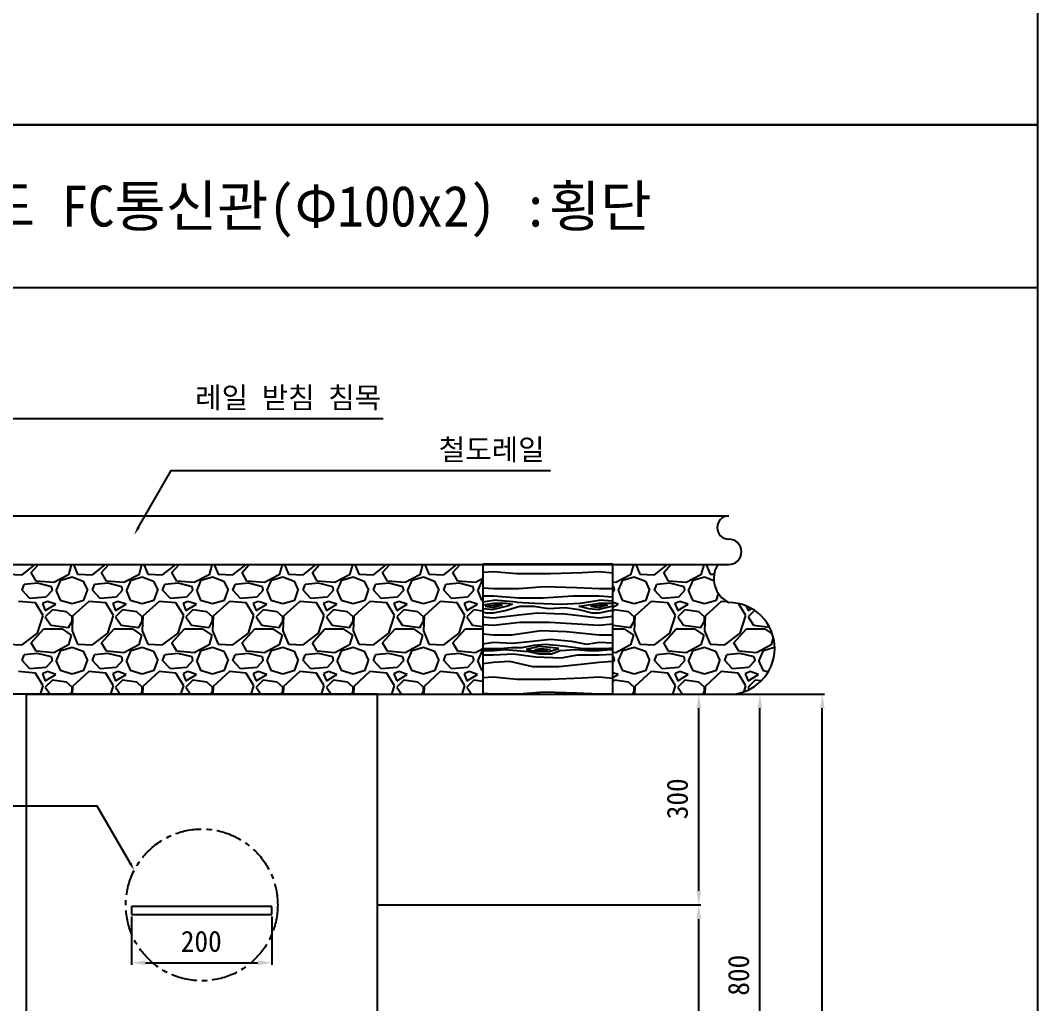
# Model space of a CAD drawing. Header units: millimetres. Extents: x 15470 to 23098, y -4317 to 628.
# Drawn here: x 18486 to 19734, y -3050 to -1844 of the extents above; entities that cross this region are included whole.
import ezdxf
from ezdxf.enums import TextEntityAlignment as Align

# ---------------------------------------------------------------- set-up
doc = ezdxf.new("R2010")
doc.units = ezdxf.units.MM
doc.linetypes.add('CENTER', pattern=[50.8, 31.75, -6.35, 6.35, -6.35])
for name, color, linetype in [('TN-CONC', 4, 'Continuous'), ('TN-CUTL', 1, 'CENTER'), ('TN-GRND', 4, 'Continuous'), ('TN-STEL', 4, 'Continuous'), ('TN-TABL-TEX1', 6, 'Continuous'), ('TT-DIMS', 1, 'Continuous'), ('TT-LEAL', 1, 'Continuous'), ('TT-LEAT', 3, 'Continuous')]:
    doc.layers.add(name, color=color, linetype=linetype)
doc.styles.add('D', font='GulimChe.ttf')
doc.styles.add('굴림체', font='GulimChe.ttf')
doc.styles.add('통신', font='GulimChe.ttf')

msp = doc.modelspace()

# ---------------------------------------------------------------- linework, layer by layer
at = {"layer": 'TN-CONC'}
for p, q in [((18062.4, -2452.3), (19354.9, -2452.3)), ((18062.4, -2511.9), (19354.9, -2511.9)), ((19212.7, -2511.5), (19053.3, -2511.5)), ((19053.3, -2511.5), (19053.3, -2670.9)), ((19212.7, -2670.9), (19212.7, -2511.5)), ((18493.2, -2670.9), (18062.4, -2670.9)), ((18493.2, -2670.9), (18924.1, -2670.9)), ((18924.1, -2670.9), (18493.2, -2670.9)), ((18493.2, -2670.9), (18493.2, -3499.8)), ((18924.1, -2670.9), (19354.9, -2670.9)), ((18924.1, -3499.8), (18924.1, -2670.9)), ((19053.3, -2670.9), (19212.7, -2670.9))]:
    msp.add_line(p, q, dxfattribs=at)
for centre, radius, start, end in [((19354.9, -2466.5), 14.2, 90, 270), ((19354.9, -2496.3), 15.6, 270, 90), ((19369.1, -2529.1), 32.6, 148.1714, 244.1471), ((19354.9, -2614.7), 56.3, 270, 90)]:
    msp.add_arc(centre, radius, start, end, dxfattribs=at)
at = {"layer": 'TN-CUTL'}
msp.add_circle((18708.7, -2929.4), 93.1, dxfattribs=at)
at = {"layer": 'TN-GRND', "linetype": 'Continuous'}
msp.add_line((15633.7, -2172), (19733.7, -2172), dxfattribs=at)
at = {"layer": 'TN-GRND'}
for p, q in [((18488.4, -2524.3), (18504.5, -2511.9)), ((18499.6, -2521.8), (18508.5, -2511.9)), ((18548.7, -2512.3), (18545.3, -2524.3)), ((18548.2, -2511.9), (18548.7, -2512.3)), ((18551.6, -2511.9), (18556.5, -2523.5)), ((18574.6, -2524.3), (18590.6, -2511.9)), ((18585.8, -2521.8), (18594.6, -2511.9)), ((18634.9, -2512.3), (18631.4, -2524.3)), ((18634.4, -2511.9), (18634.9, -2512.3)), ((18637.8, -2511.9), (18642.6, -2523.5)), ((18660.7, -2524.3), (18676.8, -2511.9)), ((18671.9, -2521.8), (18680.8, -2511.9)), ((18721, -2512.3), (18717.6, -2524.3)), ((18720.5, -2511.9), (18721, -2512.3)), ((18723.9, -2511.9), (18728.8, -2523.5)), ((18746.9, -2524.3), (18763, -2511.9)), ((18758.1, -2521.8), (18767, -2511.9)), ((18807.2, -2512.3), (18803.8, -2524.3)), ((18806.7, -2511.9), (18807.2, -2512.3)), ((18810.1, -2511.9), (18815, -2523.5)), ((18833.1, -2524.3), (18849.1, -2511.9)), ((18844.3, -2521.8), (18853.1, -2511.9)), ((18893.4, -2512.3), (18889.9, -2524.3)), ((18892.9, -2511.9), (18893.4, -2512.3)), ((18896.3, -2511.9), (18901.1, -2523.5)), ((18919.2, -2524.3), (18935.3, -2511.9)), ((18930.4, -2521.8), (18939.3, -2511.9)), ((18979.5, -2512.3), (18976.1, -2524.3)), ((18979, -2511.9), (18979.5, -2512.3)), ((18982.4, -2511.9), (18987.3, -2523.5)), ((19005.4, -2524.3), (19021.5, -2511.9)), ((19016.6, -2521.8), (19025.4, -2511.9)), ((19238, -2512.3), (19234.6, -2524.3)), ((19237.5, -2511.9), (19238, -2512.3)), ((19240.9, -2511.9), (19245.8, -2523.5)), ((19263.9, -2524.3), (19279.9, -2511.9)), ((19275.1, -2521.8), (19283.9, -2511.9)), ((19324.2, -2512.3), (19320.7, -2524.3)), ((19323.7, -2511.9), (19324.2, -2512.3)), ((19327.1, -2511.9), (19331.9, -2523.5)), ((18470.3, -2523.5), (18488.4, -2524.3)), ((18505.6, -2532.1), (18499.6, -2521.8)), ((18527.2, -2533.8), (18505.6, -2532.1)), ((18545.3, -2524.3), (18527.2, -2533.8)), ((18530.6, -2543.3), (18535.8, -2531.2)), ((18535.8, -2531.2), (18549.6, -2526.9)), ((18549.6, -2526.9), (18563.4, -2532.1)), ((18556.5, -2523.5), (18574.6, -2524.3)), ((18563.4, -2532.1), (18568.5, -2543.3)), ((18591.8, -2532.1), (18585.8, -2521.8)), ((18613.3, -2533.8), (18591.8, -2532.1)), ((18631.4, -2524.3), (18613.3, -2533.8)), ((18616.8, -2543.3), (18622, -2531.2)), ((18622, -2531.2), (18635.7, -2526.9)), ((18635.7, -2526.9), (18649.5, -2532.1)), ((18642.6, -2523.5), (18660.7, -2524.3)), ((18649.5, -2532.1), (18654.7, -2543.3)), ((18678, -2532.1), (18671.9, -2521.8)), ((18699.5, -2533.8), (18678, -2532.1)), ((18717.6, -2524.3), (18699.5, -2533.8)), ((18703, -2543.3), (18708.1, -2531.2)), ((18708.1, -2531.2), (18721.9, -2526.9)), ((18721.9, -2526.9), (18735.7, -2532.1)), ((18728.8, -2523.5), (18746.9, -2524.3)), ((18735.7, -2532.1), (18740.9, -2543.3)), ((18764.1, -2532.1), (18758.1, -2521.8)), ((18785.7, -2533.8), (18764.1, -2532.1)), ((18803.8, -2524.3), (18785.7, -2533.8)), ((18789.1, -2543.3), (18794.3, -2531.2)), ((18794.3, -2531.2), (18808.1, -2526.9)), ((18808.1, -2526.9), (18821.9, -2532.1)), ((18815, -2523.5), (18833.1, -2524.3)), ((18821.9, -2532.1), (18827, -2543.3)), ((18850.3, -2532.1), (18844.3, -2521.8)), ((18871.8, -2533.8), (18850.3, -2532.1)), ((18889.9, -2524.3), (18871.8, -2533.8)), ((18875.3, -2543.3), (18880.5, -2531.2)), ((18880.5, -2531.2), (18894.2, -2526.9)), ((18894.2, -2526.9), (18908, -2532.1)), ((18901.1, -2523.5), (18919.2, -2524.3)), ((18908, -2532.1), (18913.2, -2543.3)), ((18936.5, -2532.1), (18930.4, -2521.8)), ((18958, -2533.8), (18936.5, -2532.1)), ((18976.1, -2524.3), (18958, -2533.8)), ((18961.4, -2543.3), (18966.6, -2531.2)), ((18966.6, -2531.2), (18980.4, -2526.9)), ((18980.4, -2526.9), (18994.2, -2532.1)), ((18987.3, -2523.5), (19005.4, -2524.3)), ((18994.2, -2532.1), (18999.4, -2543.3)), ((19022.6, -2532.1), (19016.6, -2521.8)), ((19044.2, -2533.8), (19022.6, -2532.1)), ((19053.3, -2529), (19044.2, -2533.8)), ((19047.6, -2543.3), (19052.8, -2531.2)), ((19052.8, -2531.2), (19053.3, -2531.1)), ((19053.3, -2521.3), (19066.6, -2520.5)), ((19066.6, -2520.5), (19095, -2523)), ((19095, -2523), (19136.4, -2523)), ((19136.4, -2523), (19175.1, -2521.7)), ((19175.1, -2521.8), (19195.8, -2520.5)), ((19195.8, -2520.5), (19212.7, -2522)), ((19234.6, -2524.3), (19216.5, -2533.8)), ((19219.9, -2543.3), (19225.1, -2531.2)), ((19225.1, -2531.2), (19238.9, -2526.9)), ((19238.9, -2526.9), (19252.7, -2532.1)), ((19245.8, -2523.5), (19263.9, -2524.3)), ((19252.7, -2532.1), (19257.8, -2543.3)), ((19281.1, -2532.1), (19275.1, -2521.8)), ((19302.7, -2533.8), (19281.1, -2532.1)), ((19320.7, -2524.3), (19302.7, -2533.8)), ((19306.1, -2543.3), (19311.3, -2531.2)), ((19311.3, -2531.2), (19325.1, -2526.9)), ((19325.1, -2526.9), (19336.6, -2531.3)), ((19331.9, -2523.5), (19337, -2523.7)), ((18488.4, -2543.3), (18491, -2536.4)), ((18497.9, -2553.6), (18488.4, -2543.3)), ((18507.4, -2534.7), (18491, -2536.4)), ((18524.6, -2539), (18507.4, -2534.7)), ((18525.5, -2543.3), (18517.7, -2551.9)), ((18525.5, -2543.3), (18524.6, -2539)), ((18529.8, -2543.3), (18534.9, -2555.4)), ((18564.2, -2555.4), (18568.5, -2543.3)), ((18574.6, -2543.3), (18577.2, -2536.4)), ((18584.1, -2553.6), (18574.6, -2543.3)), ((18593.5, -2534.7), (18577.2, -2536.4)), ((18610.8, -2539), (18593.5, -2534.7)), ((18611.6, -2543.3), (18603.9, -2551.9)), ((18611.6, -2543.3), (18610.8, -2539)), ((18615.9, -2543.3), (18621.1, -2555.4)), ((18650.4, -2555.4), (18654.7, -2543.3)), ((18660.7, -2543.3), (18663.3, -2536.4)), ((18670.2, -2553.6), (18660.7, -2543.3)), ((18679.7, -2534.7), (18663.3, -2536.4)), ((18696.9, -2539), (18679.7, -2534.7)), ((18697.8, -2543.3), (18690, -2551.9)), ((18697.8, -2543.3), (18696.9, -2539)), ((18702.1, -2543.3), (18707.3, -2555.4)), ((18736.6, -2555.4), (18740.9, -2543.3)), ((18746.9, -2543.3), (18749.5, -2536.4)), ((18756.4, -2553.6), (18746.9, -2543.3)), ((18765.9, -2534.7), (18749.5, -2536.4)), ((18783.1, -2539), (18765.9, -2534.7)), ((18783.9, -2543.3), (18776.2, -2551.9)), ((18783.9, -2543.3), (18783.1, -2539)), ((18788.3, -2543.3), (18793.4, -2555.4)), ((18822.7, -2555.4), (18827, -2543.3)), ((18833.1, -2543.3), (18835.6, -2536.4)), ((18842.5, -2553.6), (18833.1, -2543.3)), ((18852, -2534.7), (18835.6, -2536.4)), ((18869.3, -2539), (18852, -2534.7)), ((18870.1, -2543.3), (18862.4, -2551.9)), ((18870.1, -2543.3), (18869.3, -2539)), ((18874.4, -2543.3), (18879.6, -2555.4)), ((18908.9, -2555.4), (18913.2, -2543.3)), ((18919.2, -2543.3), (18921.8, -2536.4)), ((18928.7, -2553.6), (18919.2, -2543.3)), ((18938.2, -2534.7), (18921.8, -2536.4)), ((18955.4, -2539), (18938.2, -2534.7)), ((18956.3, -2543.3), (18948.5, -2551.9)), ((18956.3, -2543.3), (18955.4, -2539)), ((18960.6, -2543.3), (18965.8, -2555.4)), ((18995, -2555.4), (18999.4, -2543.3)), ((19005.4, -2543.3), (19008, -2536.4)), ((19014.9, -2553.6), (19005.4, -2543.3)), ((19024.3, -2534.7), (19008, -2536.4)), ((19041.6, -2539), (19024.3, -2534.7)), ((19042.4, -2543.3), (19034.7, -2551.9)), ((19042.4, -2543.3), (19041.6, -2539)), ((19046.7, -2543.3), (19051.9, -2555.4)), ((19053.3, -2540.5), (19066.6, -2541.1)), ((19066.6, -2541.1), (19097.6, -2541.1)), ((19097.6, -2541.2), (19128.6, -2538.6)), ((19128.6, -2538.6), (19168.7, -2539.9)), ((19168.7, -2539.9), (19195.8, -2541.1)), ((19195.8, -2541.1), (19212.7, -2541.1)), ((19216.5, -2533.8), (19212.7, -2533.5)), ((19213.9, -2539), (19212.7, -2538.7)), ((19214.8, -2543.3), (19212.7, -2545.6)), ((19214.8, -2543.3), (19213.9, -2539)), ((19219.1, -2543.3), (19224.2, -2555.4)), ((19253.5, -2555.4), (19257.8, -2543.3)), ((19263.9, -2543.3), (19266.5, -2536.4)), ((19273.4, -2553.6), (19263.9, -2543.3)), ((19282.8, -2534.7), (19266.5, -2536.4)), ((19300.1, -2539), (19282.8, -2534.7)), ((19300.9, -2543.3), (19293.2, -2551.9)), ((19300.9, -2543.3), (19300.1, -2539)), ((19305.2, -2543.3), (19310.4, -2555.4)), ((18504.8, -2558.8), (18484.1, -2557.1)), ((18517.7, -2551.9), (18497.9, -2553.6)), ((18519.4, -2557.1), (18513.4, -2559.7)), ((18529.8, -2560.5), (18519.4, -2557.1)), ((18534.9, -2555.4), (18549.6, -2559.7)), ((18549.6, -2559.7), (18564.2, -2555.4)), ((18570.3, -2557.1), (18550.4, -2575.2)), ((18590.9, -2558.8), (18570.3, -2557.1)), ((18603.9, -2551.9), (18584.1, -2553.6)), ((18605.6, -2557.1), (18599.6, -2559.7)), ((18615.9, -2560.5), (18605.6, -2557.1)), ((18621.1, -2555.4), (18635.7, -2559.7)), ((18635.7, -2559.7), (18650.4, -2555.4)), ((18656.4, -2557.1), (18636.6, -2575.2)), ((18677.1, -2558.8), (18656.4, -2557.1)), ((18690, -2551.9), (18670.2, -2553.6)), ((18691.8, -2557.1), (18685.7, -2559.7)), ((18702.1, -2560.5), (18691.8, -2557.1)), ((18707.3, -2555.4), (18721.9, -2559.7)), ((18721.9, -2559.7), (18736.6, -2555.4)), ((18742.6, -2557.1), (18722.8, -2575.2)), ((18763.3, -2558.8), (18742.6, -2557.1)), ((18776.2, -2551.9), (18756.4, -2553.6)), ((18777.9, -2557.1), (18771.9, -2559.7)), ((18788.3, -2560.5), (18777.9, -2557.1)), ((18793.4, -2555.4), (18808.1, -2559.7)), ((18808.1, -2559.7), (18822.7, -2555.4)), ((18828.8, -2557.1), (18808.9, -2575.2)), ((18849.4, -2558.8), (18828.8, -2557.1)), ((18862.4, -2551.9), (18842.5, -2553.6)), ((18864.1, -2557.1), (18858, -2559.7)), ((18874.4, -2560.5), (18864.1, -2557.1)), ((18879.6, -2555.4), (18894.2, -2559.7)), ((18894.2, -2559.7), (18908.9, -2555.4)), ((18914.9, -2557.1), (18895.1, -2575.2)), ((18935.6, -2558.8), (18914.9, -2557.1)), ((18948.5, -2551.9), (18928.7, -2553.6)), ((18950.2, -2557.1), (18944.2, -2559.7)), ((18960.6, -2560.5), (18950.2, -2557.1)), ((18965.8, -2555.4), (18980.4, -2559.7)), ((18980.4, -2559.7), (18995, -2555.4)), ((19001.1, -2557.1), (18981.3, -2575.2)), ((19021.8, -2558.8), (19001.1, -2557.1)), ((19034.7, -2551.9), (19014.9, -2553.6)), ((19036.4, -2557.1), (19030.4, -2559.7)), ((19046.7, -2560.5), (19036.4, -2557.1)), ((19051.9, -2555.4), (19053.3, -2555.8)), ((19053.3, -2550.2), (19066.6, -2550.2)), ((19053.3, -2557.6), (19066.6, -2555.4)), ((19066.6, -2550.2), (19097.6, -2552.8)), ((19095, -2557.9), (19066.6, -2555.4)), ((19097.6, -2552.8), (19127.3, -2552.8)), ((19127.3, -2552.8), (19163.5, -2550.2)), ((19163.5, -2550.2), (19195.8, -2550.2)), ((19172.5, -2559.2), (19195.8, -2555.4)), ((19195.8, -2550.2), (19212.7, -2551.6)), ((19212.7, -2556.9), (19195.8, -2555.4)), ((19224.2, -2555.4), (19238.9, -2559.7)), ((19238.9, -2559.7), (19253.5, -2555.4)), ((19259.6, -2557.1), (19239.8, -2575.2)), ((19280.2, -2558.8), (19259.6, -2557.1)), ((19293.2, -2551.9), (19273.4, -2553.6)), ((19294.9, -2557.1), (19288.9, -2559.7)), ((19305.2, -2560.5), (19294.9, -2557.1)), ((19310.4, -2555.4), (19325.1, -2559.7)), ((19325.1, -2559.7), (19339.7, -2555.4)), ((19345.7, -2557.1), (19325.9, -2575.2)), ((19339.7, -2555.4), (19342.4, -2547.8)), ((19353.6, -2557.7), (19345.7, -2557.1)), ((18514.3, -2574.3), (18504.8, -2558.8)), ((18513.4, -2559.7), (18516.8, -2568.3)), ((18516.8, -2568.3), (18529.8, -2560.5)), ((18525.5, -2567.4), (18516.8, -2576)), ((18542.7, -2570), (18525.5, -2567.4)), ((18600.4, -2574.3), (18590.9, -2558.8)), ((18599.6, -2559.7), (18603, -2568.3)), ((18603, -2568.3), (18615.9, -2560.5)), ((18611.6, -2567.4), (18603, -2576)), ((18628.9, -2570), (18611.6, -2567.4)), ((18686.6, -2574.3), (18677.1, -2558.8)), ((18685.7, -2559.7), (18689.2, -2568.3)), ((18689.2, -2568.3), (18702.1, -2560.5)), ((18697.8, -2567.4), (18689.2, -2576)), ((18715, -2570), (18697.8, -2567.4)), ((18772.7, -2574.3), (18763.3, -2558.8)), ((18771.9, -2559.7), (18775.3, -2568.3)), ((18775.3, -2568.3), (18788.3, -2560.5)), ((18783.9, -2567.4), (18775.3, -2576)), ((18801.2, -2570), (18783.9, -2567.4)), ((18858.9, -2574.3), (18849.4, -2558.8)), ((18858, -2559.7), (18861.5, -2568.3)), ((18861.5, -2568.3), (18874.4, -2560.5)), ((18870.1, -2567.4), (18861.5, -2576)), ((18887.3, -2570), (18870.1, -2567.4)), ((18945.1, -2574.3), (18935.6, -2558.8)), ((18944.2, -2559.7), (18947.7, -2568.3)), ((18947.7, -2568.3), (18960.6, -2560.5)), ((18956.3, -2567.4), (18947.7, -2576)), ((18973.5, -2570), (18956.3, -2567.4)), ((19031.2, -2574.3), (19021.8, -2558.8)), ((19030.4, -2559.7), (19033.8, -2568.3)), ((19033.8, -2568.3), (19046.7, -2560.5)), ((19042.4, -2567.4), (19033.8, -2576)), ((19053.3, -2569.1), (19042.4, -2567.4)), ((19053.3, -2561.4), (19066.6, -2559.2)), ((19053.3, -2565.6), (19053.6, -2565.7)), ((19053.6, -2565.7), (19066.6, -2567)), ((19056.2, -2563.1), (19066.6, -2561.8)), ((19056.2, -2563.1), (19066.6, -2564.4)), ((19066.6, -2559.2), (19082.1, -2559.2)), ((19066.6, -2561.8), (19076.9, -2561.8)), ((19076.9, -2561.8), (19066.6, -2564.4)), ((19083.4, -2563.1), (19066.6, -2567)), ((19066.6, -2570.9), (19080.8, -2568.3)), ((19080.8, -2568.3), (19098.9, -2563.1)), ((19082.1, -2559.2), (19089.8, -2560.5)), ((19089.8, -2560.5), (19083.4, -2563.1)), ((19095, -2557.9), (19117, -2559.2)), ((19098.9, -2563.1), (19115.7, -2563.1)), ((19115.7, -2563.1), (19133.8, -2565.7)), ((19117, -2559.2), (19149.3, -2560.5)), ((19133.8, -2565.7), (19154.5, -2564.4)), ((19149.3, -2560.5), (19172.5, -2559.2)), ((19154.5, -2564.4), (19171.3, -2567)), ((19171.2, -2563.1), (19180.3, -2561.8)), ((19171.2, -2567), (19186.8, -2570.9)), ((19171.3, -2563.1), (19182.9, -2565.7)), ((19180.3, -2561.8), (19195.8, -2559.2)), ((19182.9, -2565.7), (19195.8, -2567)), ((19185.5, -2563.1), (19195.8, -2561.8)), ((19185.5, -2563.1), (19195.8, -2564.4)), ((19195.8, -2559.2), (19211.3, -2559.2)), ((19195.8, -2561.8), (19206.1, -2561.8)), ((19206.1, -2561.8), (19195.8, -2564.4)), ((19212.6, -2563.1), (19195.8, -2567)), ((19195.8, -2570.9), (19210, -2568.3)), ((19210, -2568.3), (19212.7, -2567.5)), ((19211.3, -2559.2), (19212.7, -2559.5)), ((19212.7, -2563.1), (19212.6, -2563.1)), ((19219.1, -2560.5), (19212.7, -2558.4)), ((19212.7, -2564.3), (19219.1, -2560.5)), ((19214.8, -2567.4), (19212.7, -2569.5)), ((19232, -2570), (19214.8, -2567.4)), ((19289.7, -2574.3), (19280.2, -2558.8)), ((19288.9, -2559.7), (19292.3, -2568.3)), ((19292.3, -2568.3), (19305.2, -2560.5)), ((19300.9, -2567.4), (19292.3, -2576)), ((19318.2, -2570), (19300.9, -2567.4)), ((19375.9, -2574.3), (19367, -2559.7)), ((19376.2, -2562.6), (19378.5, -2568.3)), ((19378.5, -2568.3), (19382.7, -2565.7)), ((19386.4, -2568.1), (19378.5, -2576)), ((18507.4, -2595.9), (18514.3, -2574.3)), ((18516.8, -2576), (18523.7, -2586.4)), ((18549.6, -2576), (18542.7, -2570)), ((18545.3, -2589), (18549.6, -2581.2)), ((18550.4, -2575.2), (18549.6, -2593.3)), ((18549.6, -2581.2), (18549.6, -2576)), ((18593.5, -2595.9), (18600.4, -2574.3)), ((18603, -2576), (18609.9, -2586.4)), ((18635.7, -2576), (18628.9, -2570)), ((18631.4, -2589), (18635.7, -2581.2)), ((18636.6, -2575.2), (18635.7, -2593.3)), ((18635.7, -2581.2), (18635.7, -2576)), ((18679.7, -2595.9), (18686.6, -2574.3)), ((18689.2, -2576), (18696.1, -2586.4)), ((18721.9, -2576), (18715, -2570)), ((18717.6, -2589), (18721.9, -2581.2)), ((18722.8, -2575.2), (18721.9, -2593.3)), ((18721.9, -2581.2), (18721.9, -2576)), ((18765.9, -2595.9), (18772.7, -2574.3)), ((18775.3, -2576), (18782.2, -2586.4)), ((18808.1, -2576), (18801.2, -2570)), ((18803.8, -2589), (18808.1, -2581.2)), ((18808.9, -2575.2), (18808.1, -2593.3)), ((18808.1, -2581.2), (18808.1, -2576)), ((18852, -2595.9), (18858.9, -2574.3)), ((18861.5, -2576), (18868.4, -2586.4)), ((18894.2, -2576), (18887.3, -2570)), ((18889.9, -2589), (18894.2, -2581.2)), ((18895.1, -2575.2), (18894.2, -2593.3)), ((18894.2, -2581.2), (18894.2, -2576)), ((18938.2, -2595.9), (18945.1, -2574.3)), ((18947.7, -2576), (18954.6, -2586.4)), ((18980.4, -2576), (18973.5, -2570)), ((18976.1, -2589), (18980.4, -2581.2)), ((18981.3, -2575.2), (18980.4, -2593.3)), ((18980.4, -2581.2), (18980.4, -2576)), ((19024.3, -2595.9), (19031.2, -2574.3)), ((19033.8, -2576), (19040.7, -2586.4)), ((19053.3, -2569.8), (19057.5, -2570.9)), ((19053.3, -2575.8), (19066.6, -2577.3)), ((19057.5, -2570.9), (19066.6, -2570.9)), ((19066.6, -2577.3), (19097.6, -2573.5)), ((19097.6, -2573.5), (19120.8, -2570.9)), ((19120.8, -2570.9), (19150.6, -2572.2)), ((19150.6, -2572.1), (19195.8, -2577.3)), ((19186.8, -2570.9), (19195.8, -2570.9)), ((19195.8, -2577.3), (19212.7, -2575.2)), ((19238.9, -2576), (19232, -2570)), ((19234.6, -2589), (19238.9, -2581.2)), ((19239.8, -2575.2), (19238.9, -2593.3)), ((19238.9, -2581.2), (19238.9, -2576)), ((19282.8, -2595.9), (19289.7, -2574.3)), ((19292.3, -2576), (19299.2, -2586.4)), ((19325.1, -2576), (19318.2, -2570)), ((19320.7, -2589), (19325.1, -2581.2)), ((19325.9, -2575.2), (19325.1, -2593.3)), ((19325.1, -2581.2), (19325.1, -2576)), ((19369, -2595.9), (19375.9, -2574.3)), ((19378.5, -2576), (19385.4, -2586.4)), ((18499.6, -2607.9), (18515.1, -2590.7)), ((18515.1, -2590.7), (18537.5, -2590.7)), ((18523.7, -2586.4), (18545.3, -2589)), ((18537.5, -2590.7), (18548.7, -2598.4)), ((18549.6, -2593.3), (18556.5, -2609.6)), ((18585.8, -2607.9), (18601.3, -2590.7)), ((18601.3, -2590.7), (18623.7, -2590.7)), ((18609.9, -2586.4), (18631.4, -2589)), ((18623.7, -2590.7), (18634.9, -2598.4)), ((18635.7, -2593.3), (18642.6, -2609.6)), ((18671.9, -2607.9), (18687.4, -2590.7)), ((18687.4, -2590.7), (18709.8, -2590.7)), ((18696.1, -2586.4), (18717.6, -2589)), ((18709.8, -2590.7), (18721, -2598.4)), ((18721.9, -2593.3), (18728.8, -2609.6)), ((18758.1, -2607.9), (18773.6, -2590.7)), ((18773.6, -2590.7), (18796, -2590.7)), ((18782.2, -2586.4), (18803.8, -2589)), ((18796, -2590.7), (18807.2, -2598.4)), ((18808.1, -2593.3), (18815, -2609.6)), ((18844.3, -2607.9), (18859.8, -2590.7)), ((18859.8, -2590.7), (18882.2, -2590.7)), ((18868.4, -2586.4), (18889.9, -2589)), ((18882.2, -2590.7), (18893.4, -2598.4)), ((18894.2, -2593.3), (18901.1, -2609.6)), ((18930.4, -2607.9), (18945.9, -2590.7)), ((18945.9, -2590.7), (18968.3, -2590.7)), ((18954.6, -2586.4), (18976.1, -2589)), ((18968.3, -2590.7), (18979.5, -2598.4)), ((18980.4, -2593.3), (18987.3, -2609.6)), ((19016.6, -2607.9), (19032.1, -2590.7)), ((19032.1, -2590.7), (19053.3, -2590.7)), ((19040.7, -2586.4), (19053.3, -2587.9)), ((19053.3, -2585.6), (19066.5, -2586.4)), ((19066.6, -2586.4), (19098.9, -2582.5)), ((19088.5, -2598), (19124.7, -2592.8)), ((19098.9, -2582.5), (19135.1, -2582.5)), ((19124.7, -2592.8), (19155.7, -2594.1)), ((19135, -2582.5), (19195.8, -2586.4)), ((19155.8, -2594.1), (19195.8, -2598)), ((19195.8, -2586.4), (19212.7, -2584.4)), ((19212.7, -2585.9), (19213, -2586.4)), ((19212.7, -2590.7), (19226.8, -2590.7)), ((19213, -2586.4), (19234.6, -2589)), ((19226.8, -2590.7), (19238, -2598.4)), ((19238.9, -2593.3), (19245.8, -2609.6)), ((19275.1, -2607.9), (19290.6, -2590.7)), ((19290.6, -2590.7), (19313, -2590.7)), ((19299.2, -2586.4), (19320.7, -2589)), ((19313, -2590.7), (19324.2, -2598.4)), ((19325.1, -2593.3), (19331.9, -2609.6)), ((19361.2, -2607.9), (19376.8, -2590.7)), ((19376.8, -2590.7), (19399.2, -2590.7)), ((19385.4, -2586.4), (19404.8, -2588.7)), ((19399.2, -2590.7), (19408.3, -2597)), ((18488.4, -2610.5), (18507.4, -2595.9)), ((18548.7, -2598.4), (18545.3, -2610.5)), ((18574.6, -2610.5), (18593.5, -2595.9)), ((18634.9, -2598.4), (18631.4, -2610.5)), ((18660.7, -2610.5), (18679.7, -2595.9)), ((18721, -2598.4), (18717.6, -2610.5)), ((18746.9, -2610.5), (18765.9, -2595.9)), ((18807.2, -2598.4), (18803.8, -2610.5)), ((18833.1, -2610.5), (18852, -2595.9)), ((18893.4, -2598.4), (18889.9, -2610.5)), ((18919.2, -2610.5), (18938.2, -2595.9)), ((18979.5, -2598.4), (18976.1, -2610.5)), ((19005.4, -2610.5), (19024.3, -2595.9)), ((19053.3, -2596.7), (19066.6, -2598)), ((19053.3, -2609.3), (19066.6, -2607.1)), ((19066.6, -2598), (19088.5, -2598)), ((19089.8, -2608.4), (19114.4, -2605.8)), ((19114.4, -2605.8), (19136.3, -2603.2)), ((19136.4, -2603.2), (19162.2, -2605.8)), ((19162.2, -2605.8), (19180.3, -2609.6)), ((19180.3, -2609.6), (19195.8, -2607.1)), ((19195.8, -2598), (19212.7, -2598)), ((19195.8, -2607.1), (19212.7, -2608)), ((19238, -2598.4), (19234.6, -2610.5)), ((19263.9, -2610.5), (19282.8, -2595.9)), ((19324.2, -2598.4), (19320.7, -2610.5)), ((19350, -2610.5), (19369, -2595.9)), ((19409.5, -2601.3), (19406.9, -2610.5)), ((18470.3, -2609.6), (18488.4, -2610.5)), ((18505.6, -2618.3), (18499.6, -2607.9)), ((18527.2, -2620), (18505.6, -2618.3)), ((18545.3, -2610.5), (18527.2, -2620)), ((18530.6, -2629.5), (18535.8, -2617.4)), ((18535.8, -2617.4), (18549.6, -2613.1)), ((18549.6, -2613.1), (18563.4, -2618.3)), ((18556.5, -2609.6), (18574.6, -2610.5)), ((18563.4, -2618.3), (18568.5, -2629.5)), ((18591.8, -2618.3), (18585.8, -2607.9)), ((18613.3, -2620), (18591.8, -2618.3)), ((18631.4, -2610.5), (18613.3, -2620)), ((18616.8, -2629.5), (18622, -2617.4)), ((18622, -2617.4), (18635.7, -2613.1)), ((18635.7, -2613.1), (18649.5, -2618.3)), ((18642.6, -2609.6), (18660.7, -2610.5)), ((18649.5, -2618.3), (18654.7, -2629.5)), ((18678, -2618.3), (18671.9, -2607.9)), ((18699.5, -2620), (18678, -2618.3)), ((18717.6, -2610.5), (18699.5, -2620)), ((18703, -2629.5), (18708.1, -2617.4)), ((18708.1, -2617.4), (18721.9, -2613.1)), ((18721.9, -2613.1), (18735.7, -2618.3)), ((18728.8, -2609.6), (18746.9, -2610.5)), ((18735.7, -2618.3), (18740.9, -2629.5)), ((18764.1, -2618.3), (18758.1, -2607.9)), ((18785.7, -2620), (18764.1, -2618.3)), ((18803.8, -2610.5), (18785.7, -2620)), ((18789.1, -2629.5), (18794.3, -2617.4)), ((18794.3, -2617.4), (18808.1, -2613.1)), ((18808.1, -2613.1), (18821.9, -2618.3)), ((18815, -2609.6), (18833.1, -2610.5)), ((18821.9, -2618.3), (18827, -2629.5)), ((18850.3, -2618.3), (18844.3, -2607.9)), ((18871.8, -2620), (18850.3, -2618.3)), ((18889.9, -2610.5), (18871.8, -2620)), ((18875.3, -2629.5), (18880.5, -2617.4)), ((18880.5, -2617.4), (18894.2, -2613.1)), ((18894.2, -2613.1), (18908, -2618.3)), ((18901.1, -2609.6), (18919.2, -2610.5)), ((18908, -2618.3), (18913.2, -2629.5)), ((18936.5, -2618.3), (18930.4, -2607.9)), ((18958, -2620), (18936.5, -2618.3)), ((18976.1, -2610.5), (18958, -2620)), ((18961.4, -2629.5), (18966.6, -2617.4)), ((18966.6, -2617.4), (18980.4, -2613.1)), ((18980.4, -2613.1), (18994.2, -2618.3)), ((18987.3, -2609.6), (19005.4, -2610.5)), ((18994.2, -2618.3), (18999.4, -2629.5)), ((19022.6, -2618.3), (19016.6, -2607.9)), ((19044.2, -2620), (19022.6, -2618.3)), ((19053.3, -2615.2), (19044.2, -2620)), ((19047.6, -2629.5), (19052.8, -2617.4)), ((19052.8, -2617.4), (19053.3, -2617.2)), ((19053.3, -2614.8), (19066.6, -2614.8)), ((19053.3, -2617.4), (19066.6, -2617.4)), ((19066.6, -2607.1), (19089.8, -2608.4)), ((19066.6, -2614.8), (19074.3, -2614.8)), ((19066.6, -2617.4), (19080.8, -2616.1)), ((19074.3, -2614.8), (19088.5, -2613.5)), ((19080.8, -2616.1), (19095, -2617.4)), ((19088.5, -2613.5), (19101.5, -2613.5)), ((19095, -2617.4), (19109.2, -2618.7)), ((19101.5, -2613.5), (19115.7, -2610.9)), ((19122.1, -2612.2), (19106.6, -2616.1)), ((19106.6, -2616.1), (19120.9, -2618.7)), ((19109.2, -2618.7), (19122.1, -2621.3)), ((19115.7, -2610.9), (19129.9, -2609.6)), ((19117, -2616.1), (19124.7, -2614.8)), ((19123.4, -2617.4), (19117, -2616.1)), ((19120.8, -2618.7), (19135.1, -2618.7)), ((19136.4, -2613.5), (19122.1, -2612.2)), ((19136.3, -2616.1), (19123.4, -2617.4)), ((19124.7, -2614.8), (19136.4, -2616.1)), ((19129.9, -2609.6), (19144.1, -2610.9)), ((19135.1, -2618.7), (19146.7, -2614.8)), ((19146.7, -2614.8), (19136.4, -2613.5)), ((19137.6, -2621.3), (19148, -2617.4)), ((19144.1, -2610.9), (19158.3, -2612.2)), ((19148, -2617.4), (19167.4, -2616.1)), ((19158.3, -2612.2), (19176.4, -2614.8)), ((19167.4, -2616.1), (19181.6, -2617.4)), ((19176.4, -2614.8), (19195.8, -2614.8)), ((19181.6, -2617.4), (19195.8, -2617.4)), ((19195.8, -2614.8), (19203.6, -2614.8)), ((19195.8, -2617.4), (19210, -2616.1)), ((19203.6, -2614.8), (19212.7, -2614)), ((19210, -2616.1), (19212.7, -2616.3)), ((19234.6, -2610.5), (19216.5, -2620)), ((19219.9, -2629.5), (19225.1, -2617.4)), ((19225.1, -2617.4), (19238.9, -2613.1)), ((19238.9, -2613.1), (19252.7, -2618.3)), ((19245.8, -2609.6), (19263.9, -2610.5)), ((19252.7, -2618.3), (19257.8, -2629.5)), ((19281.1, -2618.3), (19275.1, -2607.9)), ((19302.7, -2620), (19281.1, -2618.3)), ((19320.7, -2610.5), (19302.7, -2620)), ((19306.1, -2629.5), (19311.3, -2617.4)), ((19311.3, -2617.4), (19325.1, -2613.1)), ((19325.1, -2613.1), (19338.8, -2618.3)), ((19331.9, -2609.6), (19350, -2610.5)), ((19338.8, -2618.3), (19344, -2629.5)), ((19367.3, -2618.3), (19361.2, -2607.9)), ((19388.8, -2620), (19367.3, -2618.3)), ((19406.9, -2610.5), (19388.8, -2620)), ((19392.3, -2629.5), (19397.4, -2617.4)), ((19397.4, -2617.4), (19411.1, -2613.1)), ((18488.4, -2629.5), (18491, -2622.6)), ((18497.9, -2639.8), (18488.4, -2629.5)), ((18507.4, -2620.8), (18491, -2622.6)), ((18524.6, -2625.2), (18507.4, -2620.8)), ((18525.5, -2629.5), (18517.7, -2638.1)), ((18525.5, -2629.5), (18524.6, -2625.2)), ((18529.8, -2629.5), (18534.9, -2641.5)), ((18564.2, -2641.5), (18568.5, -2629.5)), ((18574.6, -2629.5), (18577.2, -2622.6)), ((18584.1, -2639.8), (18574.6, -2629.5)), ((18593.5, -2620.8), (18577.2, -2622.6)), ((18610.8, -2625.2), (18593.5, -2620.8)), ((18611.6, -2629.5), (18603.9, -2638.1)), ((18611.6, -2629.5), (18610.8, -2625.2)), ((18615.9, -2629.5), (18621.1, -2641.5)), ((18650.4, -2641.5), (18654.7, -2629.5)), ((18660.7, -2629.5), (18663.3, -2622.6)), ((18670.2, -2639.8), (18660.7, -2629.5)), ((18679.7, -2620.8), (18663.3, -2622.6)), ((18696.9, -2625.2), (18679.7, -2620.8)), ((18697.8, -2629.5), (18690, -2638.1)), ((18697.8, -2629.5), (18696.9, -2625.2)), ((18702.1, -2629.5), (18707.3, -2641.5)), ((18736.6, -2641.5), (18740.9, -2629.5)), ((18746.9, -2629.5), (18749.5, -2622.6)), ((18756.4, -2639.8), (18746.9, -2629.5)), ((18765.9, -2620.8), (18749.5, -2622.6)), ((18783.1, -2625.2), (18765.9, -2620.8)), ((18783.9, -2629.5), (18776.2, -2638.1)), ((18783.9, -2629.5), (18783.1, -2625.2)), ((18788.3, -2629.5), (18793.4, -2641.5)), ((18822.7, -2641.5), (18827, -2629.5)), ((18833.1, -2629.5), (18835.6, -2622.6)), ((18842.5, -2639.8), (18833.1, -2629.5)), ((18852, -2620.8), (18835.6, -2622.6)), ((18869.3, -2625.2), (18852, -2620.8)), ((18870.1, -2629.5), (18862.4, -2638.1)), ((18870.1, -2629.5), (18869.3, -2625.2)), ((18874.4, -2629.5), (18879.6, -2641.5)), ((18908.9, -2641.5), (18913.2, -2629.5)), ((18919.2, -2629.5), (18921.8, -2622.6)), ((18928.7, -2639.8), (18919.2, -2629.5)), ((18938.2, -2620.8), (18921.8, -2622.6)), ((18955.4, -2625.2), (18938.2, -2620.8)), ((18956.3, -2629.5), (18948.5, -2638.1)), ((18956.3, -2629.5), (18955.4, -2625.2)), ((18960.6, -2629.5), (18965.8, -2641.5)), ((18995, -2641.5), (18999.4, -2629.5)), ((19005.4, -2629.5), (19008, -2622.6)), ((19014.9, -2639.8), (19005.4, -2629.5)), ((19024.3, -2620.8), (19008, -2622.6)), ((19041.6, -2625.2), (19024.3, -2620.8)), ((19042.4, -2629.5), (19034.7, -2638.1)), ((19042.4, -2629.5), (19041.6, -2625.2)), ((19046.7, -2629.5), (19051.9, -2641.5)), ((19053.3, -2622.6), (19066.6, -2622.6)), ((19053.3, -2633.2), (19066.6, -2631.6)), ((19066.6, -2622.6), (19091.1, -2621.3)), ((19066.6, -2631.6), (19086, -2630.3)), ((19086, -2630.3), (19114.4, -2636.8)), ((19091.1, -2621.3), (19118.3, -2625.2)), ((19118.3, -2625.1), (19149.3, -2626.4)), ((19122.1, -2621.3), (19137.6, -2621.3)), ((19149.3, -2626.4), (19170, -2622.6)), ((19170, -2622.6), (19195.8, -2622.6)), ((19173.8, -2634.2), (19195.8, -2631.6)), ((19195.8, -2622.6), (19212.7, -2621.7)), ((19195.8, -2631.6), (19212.7, -2630.5)), ((19216.5, -2620), (19212.7, -2619.7)), ((19213.9, -2625.2), (19212.7, -2624.9)), ((19214.8, -2629.5), (19212.7, -2631.7)), ((19214.8, -2629.5), (19213.9, -2625.2)), ((19219.1, -2629.5), (19224.2, -2641.5)), ((19253.5, -2641.5), (19257.8, -2629.5)), ((19263.9, -2629.5), (19266.5, -2622.6)), ((19273.4, -2639.8), (19263.9, -2629.5)), ((19282.8, -2620.8), (19266.5, -2622.6)), ((19300.1, -2625.2), (19282.8, -2620.8)), ((19300.9, -2629.5), (19293.2, -2638.1)), ((19300.9, -2629.5), (19300.1, -2625.2)), ((19305.2, -2629.5), (19310.4, -2641.5)), ((19339.7, -2641.5), (19344, -2629.5)), ((19350, -2629.5), (19352.6, -2622.6)), ((19359.5, -2639.8), (19350, -2629.5)), ((19369, -2620.8), (19352.6, -2622.6)), ((19386.2, -2625.2), (19369, -2620.8)), ((19387.1, -2629.5), (19379.3, -2638.1)), ((19387.1, -2629.5), (19386.2, -2625.2)), ((19391.4, -2629.5), (19396.6, -2641.5)), ((18504.8, -2645), (18484.1, -2643.2)), ((18517.7, -2638.1), (18497.9, -2639.8)), ((18519.4, -2643.2), (18513.4, -2645.8)), ((18529.8, -2646.7), (18519.4, -2643.2)), ((18534.9, -2641.5), (18549.6, -2645.8)), ((18549.6, -2645.8), (18564.2, -2641.5)), ((18570.3, -2643.2), (18550.4, -2661.3)), ((18590.9, -2645), (18570.3, -2643.2)), ((18603.9, -2638.1), (18584.1, -2639.8)), ((18605.6, -2643.2), (18599.6, -2645.8)), ((18615.9, -2646.7), (18605.6, -2643.2)), ((18621.1, -2641.5), (18635.7, -2645.8)), ((18635.7, -2645.8), (18650.4, -2641.5)), ((18656.4, -2643.2), (18636.6, -2661.3)), ((18677.1, -2645), (18656.4, -2643.2)), ((18690, -2638.1), (18670.2, -2639.8)), ((18691.8, -2643.2), (18685.7, -2645.8)), ((18702.1, -2646.7), (18691.8, -2643.2)), ((18707.3, -2641.5), (18721.9, -2645.8)), ((18721.9, -2645.8), (18736.6, -2641.5)), ((18742.6, -2643.2), (18722.8, -2661.3)), ((18763.3, -2645), (18742.6, -2643.2)), ((18776.2, -2638.1), (18756.4, -2639.8)), ((18777.9, -2643.2), (18771.9, -2645.8)), ((18788.3, -2646.7), (18777.9, -2643.2)), ((18793.4, -2641.5), (18808.1, -2645.8)), ((18808.1, -2645.8), (18822.7, -2641.5)), ((18828.8, -2643.2), (18808.9, -2661.3)), ((18849.4, -2645), (18828.8, -2643.2)), ((18862.4, -2638.1), (18842.5, -2639.8)), ((18864.1, -2643.2), (18858, -2645.8)), ((18874.4, -2646.7), (18864.1, -2643.2)), ((18879.6, -2641.5), (18894.2, -2645.8)), ((18894.2, -2645.8), (18908.9, -2641.5)), ((18914.9, -2643.2), (18895.1, -2661.3)), ((18935.6, -2645), (18914.9, -2643.2)), ((18948.5, -2638.1), (18928.7, -2639.8)), ((18950.2, -2643.2), (18944.2, -2645.8)), ((18960.6, -2646.7), (18950.2, -2643.2)), ((18965.8, -2641.5), (18980.4, -2645.8)), ((18980.4, -2645.8), (18995, -2641.5)), ((19001.1, -2643.2), (18981.3, -2661.3)), ((19021.8, -2645), (19001.1, -2643.2)), ((19034.7, -2638.1), (19014.9, -2639.8)), ((19036.4, -2643.2), (19030.4, -2645.8)), ((19046.7, -2646.7), (19036.4, -2643.2)), ((19051.9, -2641.5), (19053.3, -2641.9)), ((19114.4, -2636.8), (19146.7, -2636.8)), ((19146.7, -2636.8), (19173.8, -2634.2)), ((19224.2, -2641.5), (19238.9, -2645.8)), ((19238.9, -2645.8), (19253.5, -2641.5)), ((19259.6, -2643.2), (19239.8, -2661.3)), ((19280.2, -2645), (19259.6, -2643.2)), ((19293.2, -2638.1), (19273.4, -2639.8)), ((19294.9, -2643.2), (19288.9, -2645.8)), ((19305.2, -2646.7), (19294.9, -2643.2)), ((19310.4, -2641.5), (19325.1, -2645.8)), ((19325.1, -2645.8), (19339.7, -2641.5)), ((19345.7, -2643.2), (19325.9, -2661.3)), ((19366.4, -2645), (19345.7, -2643.2)), ((19379.3, -2638.1), (19359.5, -2639.8)), ((19381.1, -2643.2), (19375, -2645.8)), ((19391.4, -2646.7), (19381.1, -2643.2)), ((19396.6, -2641.5), (19403.2, -2643.5)), ((18514.3, -2660.5), (18504.8, -2645)), ((18513.4, -2645.8), (18516.8, -2654.4)), ((18516.8, -2654.4), (18529.8, -2646.7)), ((18525.5, -2653.6), (18516.8, -2662.2)), ((18542.7, -2656.2), (18525.5, -2653.6)), ((18549.6, -2662.2), (18542.7, -2656.2)), ((18600.4, -2660.5), (18590.9, -2645)), ((18599.6, -2645.8), (18603, -2654.4)), ((18603, -2654.4), (18615.9, -2646.7)), ((18611.6, -2653.6), (18603, -2662.2)), ((18628.9, -2656.2), (18611.6, -2653.6)), ((18635.7, -2662.2), (18628.9, -2656.2)), ((18686.6, -2660.5), (18677.1, -2645)), ((18685.7, -2645.8), (18689.2, -2654.4)), ((18689.2, -2654.4), (18702.1, -2646.7)), ((18697.8, -2653.6), (18689.2, -2662.2)), ((18715, -2656.2), (18697.8, -2653.6)), ((18721.9, -2662.2), (18715, -2656.2)), ((18772.7, -2660.5), (18763.3, -2645)), ((18771.9, -2645.8), (18775.3, -2654.4)), ((18775.3, -2654.4), (18788.3, -2646.7)), ((18783.9, -2653.6), (18775.3, -2662.2)), ((18801.2, -2656.2), (18783.9, -2653.6)), ((18808.1, -2662.2), (18801.2, -2656.2)), ((18858.9, -2660.5), (18849.4, -2645)), ((18858, -2645.8), (18861.5, -2654.4)), ((18861.5, -2654.4), (18874.4, -2646.7)), ((18870.1, -2653.6), (18861.5, -2662.2)), ((18887.3, -2656.2), (18870.1, -2653.6)), ((18894.2, -2662.2), (18887.3, -2656.2)), ((18945.1, -2660.5), (18935.6, -2645)), ((18944.2, -2645.8), (18947.7, -2654.4)), ((18947.7, -2654.4), (18960.6, -2646.7)), ((18956.3, -2653.6), (18947.7, -2662.2)), ((18973.5, -2656.2), (18956.3, -2653.6)), ((18980.4, -2662.2), (18973.5, -2656.2)), ((19031.2, -2660.5), (19021.8, -2645)), ((19030.4, -2645.8), (19033.8, -2654.4)), ((19033.8, -2654.4), (19046.7, -2646.7)), ((19042.4, -2653.6), (19033.8, -2662.2)), ((19053.3, -2655.2), (19042.4, -2653.6)), ((19053.3, -2650.5), (19066.6, -2649.7)), ((19066.6, -2649.7), (19095, -2652.3)), ((19095, -2652.3), (19136.4, -2652.3)), ((19136.4, -2652.3), (19175.1, -2651)), ((19175.1, -2651), (19195.8, -2649.7)), ((19195.8, -2649.7), (19212.7, -2651.2)), ((19219.1, -2646.7), (19212.7, -2644.6)), ((19212.7, -2650.5), (19219.1, -2646.7)), ((19214.8, -2653.6), (19212.7, -2655.6)), ((19232, -2656.2), (19214.8, -2653.6)), ((19238.9, -2662.2), (19232, -2656.2)), ((19289.7, -2660.5), (19280.2, -2645)), ((19288.9, -2645.8), (19292.3, -2654.4)), ((19292.3, -2654.4), (19305.2, -2646.7)), ((19300.9, -2653.6), (19292.3, -2662.2)), ((19318.2, -2656.2), (19300.9, -2653.6)), ((19325.1, -2662.2), (19318.2, -2656.2)), ((19375.9, -2660.5), (19366.4, -2645)), ((19375, -2645.8), (19378.5, -2654.4)), ((19378.5, -2654.4), (19391.4, -2646.7)), ((19387.1, -2653.6), (19378.5, -2662.2)), ((19394.4, -2654.7), (19387.1, -2653.6)), ((18510.9, -2670.9), (18514.3, -2660.5)), ((18516.8, -2662.2), (18522.7, -2670.9)), ((18547.6, -2670.9), (18549.6, -2667.4)), ((18549.6, -2667.4), (18549.6, -2662.2)), ((18550.4, -2661.3), (18550, -2670.9)), ((18597.1, -2670.9), (18600.4, -2660.5)), ((18603, -2662.2), (18608.8, -2670.9)), ((18633.8, -2670.9), (18635.7, -2667.4)), ((18635.7, -2667.4), (18635.7, -2662.2)), ((18636.6, -2661.3), (18636.2, -2670.9)), ((18683.2, -2670.9), (18686.6, -2660.5)), ((18689.2, -2662.2), (18695, -2670.9)), ((18719.9, -2670.9), (18721.9, -2667.4)), ((18721.9, -2667.4), (18721.9, -2662.2)), ((18722.8, -2661.3), (18722.3, -2670.9)), ((18769.4, -2670.9), (18772.7, -2660.5)), ((18775.3, -2662.2), (18781.2, -2670.9)), ((18806.1, -2670.9), (18808.1, -2667.4)), ((18808.1, -2667.4), (18808.1, -2662.2)), ((18808.9, -2661.3), (18808.5, -2670.9)), ((18855.6, -2670.9), (18858.9, -2660.5)), ((18861.5, -2662.2), (18867.3, -2670.9)), ((18892.3, -2670.9), (18894.2, -2667.4)), ((18894.2, -2667.4), (18894.2, -2662.2)), ((18895.1, -2661.3), (18894.6, -2670.9)), ((18941.7, -2670.9), (18945.1, -2660.5)), ((18947.7, -2662.2), (18953.5, -2670.9)), ((18978.4, -2670.9), (18980.4, -2667.4)), ((18980.4, -2667.4), (18980.4, -2662.2)), ((18981.3, -2661.3), (18980.8, -2670.9)), ((19027.9, -2670.9), (19031.2, -2660.5)), ((19033.8, -2662.2), (19039.6, -2670.9)), ((19097.6, -2670.4), (19128.6, -2667.8)), ((19128.6, -2667.8), (19168.7, -2669.1)), ((19168.7, -2669.1), (19195.8, -2670.4)), ((19236.9, -2670.9), (19238.9, -2667.4)), ((19238.9, -2667.4), (19238.9, -2662.2)), ((19239.8, -2661.3), (19239.3, -2670.9)), ((19286.4, -2670.9), (19289.7, -2660.5)), ((19292.3, -2662.2), (19298.1, -2670.9)), ((19323.1, -2670.9), (19325.1, -2667.4)), ((19325.1, -2667.4), (19325.1, -2662.2)), ((19325.9, -2661.3), (19325.5, -2670.9)), ((19373.6, -2667.7), (19375.9, -2660.5)), ((19378.5, -2662.2), (19380.3, -2664.9)), ((19053.3, -2669.8), (19066.6, -2670.4)), ((19066.6, -2670.4), (19097.6, -2670.4)), ((19195.8, -2670.4), (19212.7, -2670.4))]:
    msp.add_line(p, q, dxfattribs=at)
at = {"layer": 'TN-GRND', "linetype": 'Continuous'}
for points in [[(19733.7, 227.6), (15633.7, 227.6), (15633.7, -1972.4), (19733.7, -1972.4)], [(19733.7, -1972.4), (15633.7, -1972.4), (15633.7, -4172.4), (19733.7, -4172.4)]]:
    msp.add_lwpolyline(points, close=True, dxfattribs=at)
at = {"layer": 'TN-STEL'}
for p, q in [((18794.8, -2931.4), (18622.5, -2931.4)), ((18622.5, -2931.4), (18622.5, -2941)), ((18794.8, -2941), (18794.8, -2931.4)), ((18622.5, -2941), (18794.8, -2941))]:
    msp.add_line(p, q, dxfattribs=at)
at = {"layer": 'TT-DIMS'}
for p, q in [((19220.5, -2670.9), (19472.2, -2670.9)), ((19318.2, -2912.2), (19318.2, -2688.2)), ((19393.1, -3343), (19393.1, -2688.2)), ((19469.6, -3482.6), (19469.6, -2688.2)), ((18924.1, -2929.4), (19320.8, -2929.4)), ((18924.1, -2929.4), (19320.8, -2929.4)), ((18622.5, -2943.6), (18622.5, -3002.9)), ((18794.8, -2943.6), (18794.8, -3002.9)), ((19318.2, -3256.8), (19318.2, -2946.7)), ((18639.7, -3000.3), (18777.6, -3000.3))]:
    msp.add_line(p, q, dxfattribs=at)
for points in [[(19315.3, -2688.2), (19321.1, -2688.2), (19318.2, -2670.9)], [(19390.3, -2688.2), (19396, -2688.2), (19393.1, -2670.9)], [(19466.8, -2688.2), (19472.5, -2688.2), (19469.6, -2670.9)], [(19315.3, -2912.2), (19321.1, -2912.2), (19318.2, -2929.4)], [(19315.3, -2946.7), (19321.1, -2946.7), (19318.2, -2929.4)], [(18639.7, -2997.4), (18639.7, -3003.2), (18622.5, -3000.3)], [(18777.6, -2997.4), (18777.6, -3003.2), (18794.8, -3000.3)]]:
    msp.add_solid(points, dxfattribs=at)
at = {"layer": 'TT-LEAL'}
msp.add_line((18466, -2332.6), (18931, -2332.6), dxfattribs=at)
for points in [[(18631.3, -2466), (18671.3, -2396.5), (19136.2, -2396.5)], [(18620.5, -2877.5), (18580.5, -2808.1), (18115.6, -2808.1)]]:
    msp.add_lwpolyline(points, dxfattribs=at)
for points in [[(18632.8, -2466.9), (18625.9, -2475.3), (18629.7, -2465.1)], [(18622.1, -2876.6), (18625.9, -2886.9), (18618.9, -2878.4)]]:
    msp.add_solid(points, dxfattribs=at)

# ---------------------------------------------------------------- texts
at = {"layer": 'TN-TABL-TEX1', "style": 'D'}
msp.add_text('관로 단면도 FC통신관(Φ100x2) :횡단', height=50.16, dxfattribs=at).set_placement((18708.7, -2072.2), align=Align.MIDDLE_CENTER)
at = {"layer": 'TT-LEAT', "style": '통신'}
for s, p in [('레일 받침 침목', (18700.6, -2307.2)), ('철도레일', (18999.3, -2370.9))]:
    msp.add_text(s, height=25.85, dxfattribs=at).set_placement(p, align=Align.MIDDLE_LEFT)
at = {"layer": 'TT-LEAT', "char_height": 25.85, "attachment_point": 5, "rotation": 90, "style": '통신'}
for s, insert in [('300', (19292, -2799.2)), ('800', (19367, -3015.6))]:
    msp.add_mtext(s, dxfattribs=dict(at, insert=insert))
at = {"layer": 'TT-LEAT', "insert": (18708.1, -2974.2), "char_height": 25.85, "attachment_point": 5, "style": '굴림체'}
msp.add_mtext('200', dxfattribs=at)

doc.saveas('drawing.dxf')
